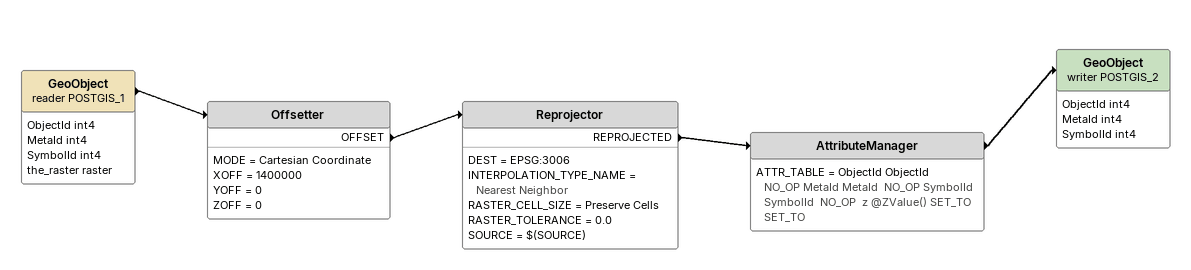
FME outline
GeoObject (reader POSTGIS_1)
    attributes: ObjectId int4, MetaId int4, SymbolId int4, the_raster raster
    -> Offsetter
Offsetter
    MODE = Cartesian Coordinate
    XOFF = 1400000
    YOFF = 0
    ZOFF = 0
    OFFSET -> Reprojector
Reprojector
    DEST = EPSG:3006
    INTERPOLATION_TYPE_NAME = Nearest Neighbor
    RASTER_CELL_SIZE = Preserve Cells
    RASTER_TOLERANCE = 0.0
    SOURCE = $(SOURCE)
    REPROJECTED -> AttributeManager
AttributeManager
    ATTR_TABLE = ObjectId ObjectId  NO_OP MetaId MetaId  NO_OP SymbolId SymbolId  NO_OP  z @ZValue() SET_TO    SET_TO
    -> GeoObject (writer POSTGIS_2)
GeoObject (writer POSTGIS_2)
    attributes: ObjectId int4, MetaId int4, SymbolId int4
